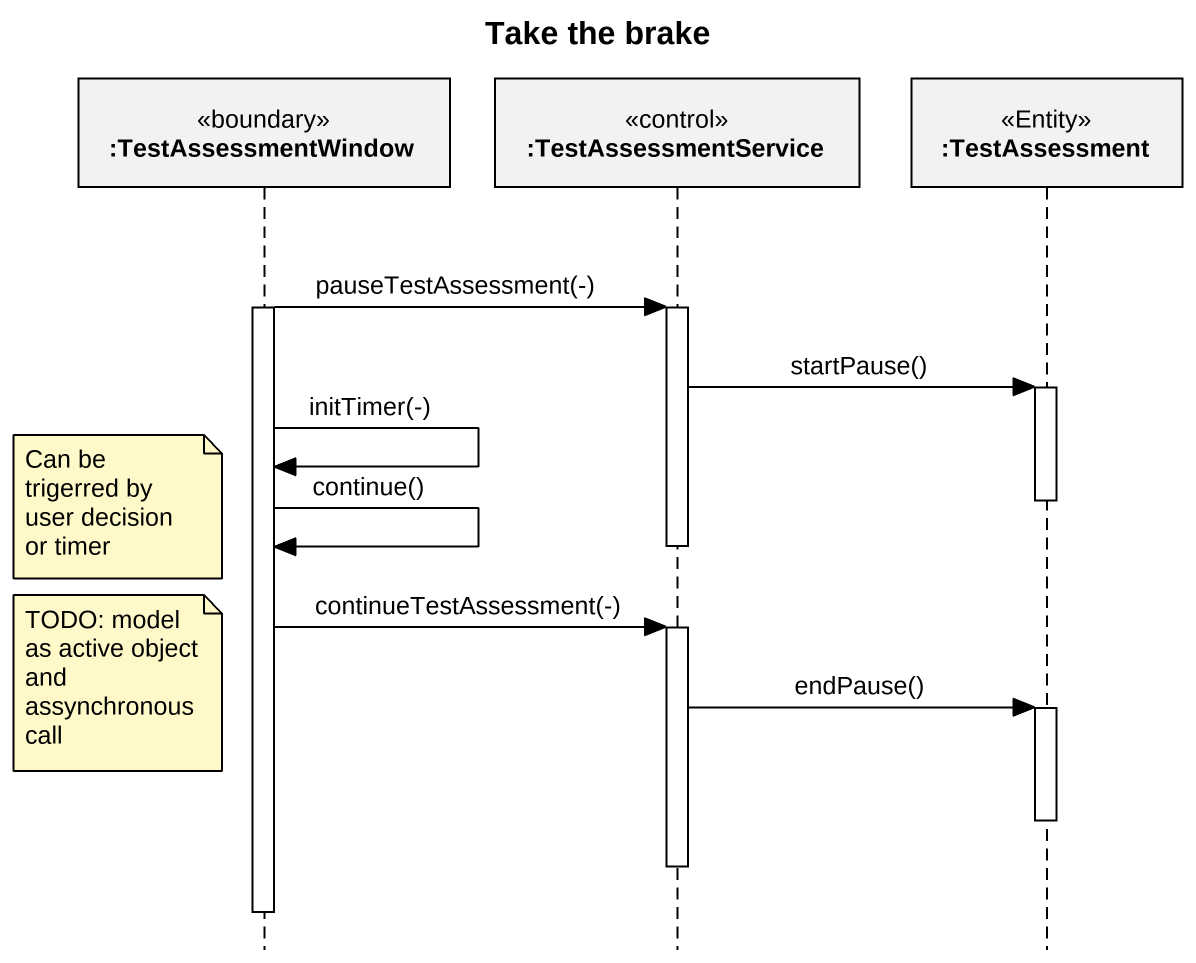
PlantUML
@startuml
title Take the brake
hide footbox
participant ":TestAssessmentWindow" as TestAssessmentWindow <<boundary>>
participant ":TestAssessmentService" as TestAssessmentService <<control>>
participant ":TestAssessment" as TestAssessment <<Entity>>

activate TestAssessmentWindow
TestAssessmentWindow -> TestAssessmentService : pauseTestAssessment(-)
activate TestAssessmentService
TestAssessmentService -> TestAssessment : startPause()
activate TestAssessment
TestAssessmentWindow -> TestAssessmentWindow : initTimer(-)
deactivate TestAssessment
note left of TestAssessmentWindow : Can be trigerred by user decision or timer
TestAssessmentWindow -> TestAssessmentWindow : continue()
deactivate TestAssessmentService
TestAssessmentWindow -> TestAssessmentService : continueTestAssessment(-)
activate TestAssessmentService
note left of TestAssessmentWindow : TODO: model as active object and assynchronous call
TestAssessmentService -> TestAssessment : endPause()
activate TestAssessment
deactivate TestAssessment
deactivate TestAssessmentService
deactivate TestAssessmentWindow
@enduml
